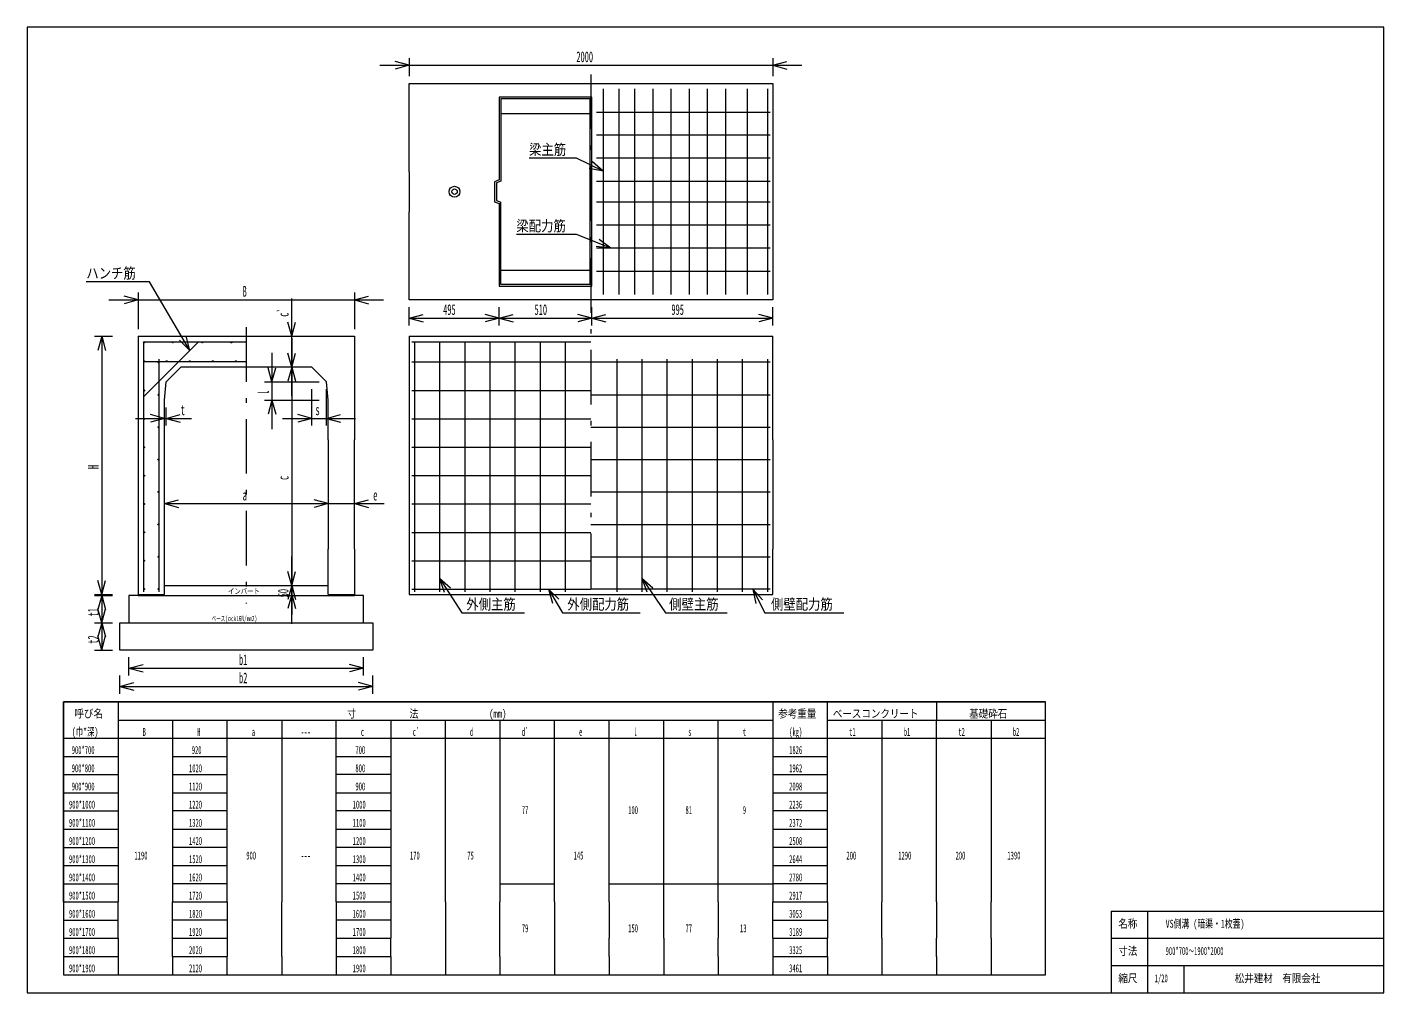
# Model space of a CAD drawing. Units: millimetres, scale not verified. Extents: x 255 to 7715, y 190 to 5500.
import ezdxf
from ezdxf.enums import TextEntityAlignment as Align

# ---------------------------------------------------------------- set-up
doc = ezdxf.new("R2010")
doc.units = ezdxf.units.MM
doc.header["$LTSCALE"] = 10
doc.linetypes.add('USER1', pattern=[50.5, 30, -9, 2.5, -9])
for name, color, linetype, lineweight in [('1', 7, 'Continuous', 18), ('10', 3, 'Continuous', 18), ('17', 7, 'Continuous', 18), ('18', 7, 'Continuous', 18)]:
    doc.layers.add(name, color=color, linetype=linetype, lineweight=lineweight)
doc.styles.add('ＭＳ ゴシック', font='')
doc.styles.get('ＭＳ ゴシック').set_extended_font_data('MS Gothic')

msp = doc.modelspace()

# ---------------------------------------------------------------- linework, layer by layer
at = {"layer": '1'}
for p, q in [((255, 5500), (255, 190)), ((7715, 5500), (255, 5500)), ((7715, 190), (7715, 5500)), ((2355, 5290), (2277.73, 5310.71)), ((2355, 5330), (2355, 5230)), ((4355, 5330), (4355, 5230)), ((4355, 5290), (4432.27, 5310.71)), ((2195, 5290), (4515, 5290)), ((2355, 5290), (2277.73, 5269.29)), ((4355, 5290), (4432.27, 5269.29)), ((2355, 5190), (4355, 5190)), ((2355, 4705), (2355, 5190)), ((4355, 5190), (4355, 4705)), ((3355, 5115), (2850, 5115)), ((2850, 5115), (2850, 4660)), ((2860, 5105), (2860, 4653.23)), ((3350, 5105), (2860, 5105)), ((3350, 4085), (3350, 5105)), ((3360, 5115), (3355, 5115)), ((3360, 4075), (3360, 5115)), ((2860, 5026), (3350, 5026)), ((2355, 4705), (2355, 4485)), ((4355, 4705), (4355, 4485)), ((2850, 4660), (2825, 4650)), ((2825, 4650), (2825, 4540)), ((2860, 4653.23), (2835, 4643.23)), ((2835, 4643.23), (2835, 4546.77)), ((2355, 4000), (2355, 4485)), ((2825, 4540), (2850, 4530)), ((2835, 4546.77), (2860, 4536.77)), ((2850, 4530), (2850, 4075)), ((2860, 4085), (2860, 4536.77)), ((4355, 4485), (4355, 4000)), ((2860, 4164), (3350, 4164)), ((927.31, 4100), (580.34, 4100)), ((865, 4040), (865, 3840)), ((1150.13, 3722.9), (927.31, 4100)), ((2055, 4040), (2055, 3840)), ((2850, 4075), (3355, 4075)), ((3350, 4085), (2860, 4085)), ((3355, 4075), (3360, 4075)), ((705, 4000), (2215, 4000)), ((865, 4000), (787.73, 4020.71)), ((865, 4000), (787.73, 3979.29)), ((1710, 3470), (1710, 4007.48)), ((2055, 4000), (2132.27, 4020.71)), ((2055, 4000), (2132.27, 3979.29)), ((4355, 4000), (2355, 4000)), ((2355, 3860), (2355, 3960)), ((2850, 3860), (2850, 3960)), ((2850, 3860), (2850, 3960)), ((3360, 3860), (3360, 3960)), ((3360, 3860), (3360, 3960)), ((4355, 3860), (4355, 3960)), ((2355, 3900), (2432.27, 3920.71)), ((2355, 3900), (2850, 3900)), ((2355, 3900), (2432.27, 3879.29)), ((2850, 3900), (2772.73, 3920.71)), ((2850, 3900), (2772.73, 3879.29)), ((2850, 3900), (2927.27, 3920.71)), ((2850, 3900), (3360, 3900)), ((2850, 3900), (2927.27, 3879.29)), ((3360, 3900), (3282.73, 3920.71)), ((3360, 3900), (3282.73, 3879.29)), ((3360, 3900), (3437.27, 3920.71)), ((3360, 3900), (4355, 3900)), ((3360, 3900), (3437.27, 3879.29)), ((4355, 3900), (4277.73, 3920.71)), ((4355, 3900), (4277.73, 3879.29)), ((1710, 3800), (1689.29, 3877.27)), ((1710, 3800), (1730.71, 3877.27)), ((625, 3800), (725, 3800)), ((665, 3800), (644.29, 3722.73)), ((665, 3800), (665, 2380)), ((665, 3800), (685.71, 3722.73)), ((865, 3800), (2055, 3800)), ((865, 3800), (865, 3230)), ((1197, 3770), (895, 3466.53)), ((1150.13, 3722.9), (1092.99, 3778.9)), ((1150.13, 3722.9), (1128.65, 3799.96)), ((1710, 3790), (1710, 2270)), ((2055, 3800), (2055, 3230)), ((2355, 3800), (4355, 3800)), ((2355, 3800), (2355, 3230)), ((4355, 3230), (4355, 3800)), ((1601, 3709), (1601, 3289)), ((1710, 3630), (1689.29, 3707.27)), ((1710, 3630), (1730.71, 3707.27)), ((1019.39, 3549), (1100, 3630)), ((1820, 3630), (1100, 3630)), ((1601, 3549), (1580.29, 3626.27)), ((1601, 3549), (1621.71, 3626.27)), ((1710, 3630), (1689.29, 3552.73)), ((1710, 3630), (1730.71, 3552.73)), ((1901, 3549), (1820, 3630)), ((1010, 3449), (1019.39, 3549)), ((1561, 3549), (1861, 3549)), ((1820, 3309), (1820, 3509)), ((1910, 3449), (1901, 3549)), ((1901, 3309), (1901, 3509)), ((1010, 3230), (1010, 3449)), ((1561, 3449), (1861, 3449)), ((1601, 3449), (1580.29, 3371.73)), ((1601, 3449), (1621.71, 3371.73)), ((1910, 3230), (1910, 3449)), ((1010, 3349), (932.73, 3369.71)), ((1010, 3309), (1010, 3409)), ((1019.39, 3309), (1019.39, 3409)), ((1019.39, 3349), (1096.67, 3369.71)), ((1820, 3349), (1742.73, 3369.71)), ((1901, 3349), (1978.27, 3369.71)), ((850, 3349), (1159.59, 3349)), ((1010, 3349), (932.73, 3328.29)), ((1019.39, 3349), (1096.67, 3328.29)), ((1660, 3349), (2061, 3349)), ((1820, 3349), (1742.73, 3328.29)), ((1901, 3349), (1978.27, 3328.29)), ((865, 3230), (865, 2780)), ((1010, 2780), (1010, 3230)), ((1910, 3230), (1910, 2780)), ((2055, 2780), (2055, 3230)), ((2355, 3230), (2355, 2780)), ((4355, 3230), (4355, 2780)), ((1010, 2880), (1087.27, 2900.71)), ((1010, 2880), (1910, 2880)), ((1010, 2880), (1087.27, 2859.29)), ((1750, 2880), (2218.14, 2880)), ((1910, 2880), (1832.73, 2900.71)), ((1910, 2880), (1832.73, 2900.71)), ((1910, 2880), (1832.73, 2859.29)), ((1910, 2880), (1832.73, 2859.29)), ((2055, 2880), (2132.27, 2900.71)), ((2055, 2880), (2132.27, 2859.29)), ((865, 2780), (865, 2630)), ((1010, 2630), (1010, 2780)), ((1910, 2780), (1910, 2630)), ((2055, 2630), (2055, 2780)), ((2355, 2780), (2355, 2630)), ((4355, 2780), (4355, 2630)), ((865, 2630), (865, 2380)), ((1010, 2380), (1010, 2630)), ((1910, 2380), (1910, 2630)), ((2055, 2630), (2055, 2380)), ((2355, 2630), (2355, 2380)), ((4355, 2380), (4355, 2630)), ((1710, 2220), (1710, 2590)), ((1710, 2430), (1689.29, 2507.27)), ((1710, 2430), (1730.71, 2507.27)), ((665, 2380), (644.29, 2457.27)), ((665, 2380), (685.71, 2457.27)), ((1710, 2430), (1689.29, 2352.73)), ((1710, 2430), (1730.71, 2352.73)), ((625, 2380), (725, 2380)), ((625, 2375), (725, 2375)), ((665, 2375), (644.29, 2297.73)), ((665, 2375), (665, 2225)), ((665, 2375), (685.71, 2297.73)), ((865, 2380), (1010, 2380)), ((1710, 2380), (1689.29, 2302.73)), ((1710, 2380), (1730.71, 2302.73)), ((1910, 2380), (2055, 2380)), ((2355, 2380), (4355, 2380)), ((665, 2225), (644.29, 2302.27)), ((665, 2225), (685.71, 2302.27)), ((625, 2225), (725, 2225)), ((625, 2225), (725, 2225)), ((665, 2225), (644.29, 2147.73)), ((665, 2225), (665, 2075)), ((665, 2225), (685.71, 2147.73)), ((665, 2075), (644.29, 2152.27)), ((665, 2075), (685.71, 2152.27)), ((625, 2075), (725, 2075)), ((815, 1935), (815, 2035)), ((2105, 1935), (2105, 2035)), ((815, 1975), (892.27, 1995.71)), ((815, 1975), (2105, 1975)), ((815, 1975), (892.27, 1954.29)), ((2105, 1975), (2027.73, 1995.71)), ((2105, 1975), (2027.73, 1954.29)), ((765, 1835), (765, 1935)), ((765, 1875), (842.27, 1895.71)), ((765, 1875), (2155, 1875)), ((765, 1875), (842.27, 1854.29)), ((2155, 1875), (2077.73, 1895.71)), ((2155, 1875), (2077.73, 1854.29)), ((2155, 1835), (2155, 1935)), ((455, 1790), (5855, 1790)), ((455, 690), (455, 1790)), ((455, 1790), (455, 290)), ((5855, 1790), (455, 1790)), ((755, 1790), (755, 690)), ((755, 1790), (755, 690)), ((4355, 1790), (4355, 690)), ((4655, 690), (4655, 1790)), ((5255, 1790), (5255, 1690)), ((5855, 690), (5855, 1790)), ((5855, 290), (5855, 1790)), ((755, 1690), (4355, 1690)), ((1055, 1690), (1055, 690)), ((1355, 690), (1355, 1690)), ((1655, 1690), (1655, 690)), ((1955, 690), (1955, 1690)), ((2255, 1690), (2255, 690)), ((2555, 690), (2555, 1690)), ((2855, 1690), (2855, 690)), ((3155, 690), (3155, 1690)), ((3455, 690), (3455, 1690)), ((3755, 690), (3755, 1690)), ((4055, 690), (4055, 1690)), ((4655, 1690), (5255, 1690)), ((4955, 1690), (4955, 690)), ((5255, 1690), (5855, 1690)), ((5255, 690), (5255, 1690)), ((5555, 1690), (5555, 690)), ((455, 1590), (5855, 1590)), ((455, 1590), (5855, 1590)), ((455, 1490), (755, 1490)), ((1055, 1490), (1355, 1490)), ((1955, 1490), (2255, 1490)), ((4355, 1490), (4655, 1490)), ((455, 1390), (755, 1390)), ((1055, 1390), (1355, 1390)), ((2255, 1390), (1955, 1390)), ((4355, 1390), (4655, 1390)), ((455, 1290), (755, 1290)), ((1055, 1290), (1355, 1290)), ((1955, 1290), (2255, 1290)), ((4355, 1290), (4655, 1290)), ((455, 1190), (755, 1190)), ((1355, 1190), (1055, 1190)), ((2255, 1190), (1955, 1190)), ((4655, 1190), (4355, 1190)), ((455, 1090), (755, 1090)), ((1055, 1090), (1355, 1090)), ((1955, 1090), (2255, 1090)), ((4355, 1090), (4655, 1090)), ((455, 990), (755, 990)), ((1355, 990), (1055, 990)), ((2255, 990), (1955, 990)), ((4655, 990), (4355, 990)), ((455, 890), (755, 890)), ((1055, 890), (1355, 890)), ((1955, 890), (2255, 890)), ((4355, 890), (4655, 890)), ((455, 790), (755, 790)), ((1355, 790), (1055, 790)), ((2255, 790), (1955, 790)), ((2855, 790), (3155, 790)), ((3455, 790), (3755, 790)), ((3755, 790), (4055, 790)), ((4055, 790), (4355, 790)), ((4655, 790), (4355, 790)), ((455, 690), (755, 690)), ((755, 490), (755, 690)), ((1055, 490), (1055, 690)), ((1055, 690), (1355, 690)), ((1355, 690), (1355, 490)), ((1655, 490), (1655, 690)), ((1955, 690), (1955, 490)), ((1955, 690), (2255, 690)), ((2255, 690), (2255, 490)), ((2555, 690), (2555, 490)), ((2855, 490), (2855, 690)), ((3155, 690), (3155, 490)), ((3455, 690), (3455, 490)), ((3755, 490), (3755, 690)), ((4055, 690), (4055, 490)), ((4355, 490), (4355, 690)), ((4355, 690), (4655, 690)), ((4655, 690), (4655, 490)), ((4955, 490), (4955, 690)), ((5255, 690), (5255, 490)), ((5555, 490), (5555, 690)), ((6215, 640), (7715, 640)), ((6215, 640), (6215, 190)), ((6415, 640), (6415, 190)), ((455, 590), (755, 590)), ((1355, 590), (1055, 590)), ((2255, 590), (1955, 590)), ((4355, 590), (4655, 590)), ((455, 490), (755, 490)), ((755, 490), (755, 390)), ((1055, 390), (1055, 490)), ((1055, 490), (1355, 490)), ((1355, 490), (1355, 390)), ((1655, 390), (1655, 490)), ((1955, 490), (1955, 390)), ((1955, 490), (2255, 490)), ((2255, 390), (2255, 490)), ((2555, 490), (2555, 390)), ((2855, 390), (2855, 490)), ((3155, 490), (3155, 390)), ((3455, 390), (3455, 490)), ((3755, 490), (3755, 390)), ((4055, 390), (4055, 490)), ((4355, 490), (4355, 390)), ((4355, 490), (4655, 490)), ((4655, 390), (4655, 490)), ((4955, 490), (4955, 390)), ((5255, 390), (5255, 490)), ((5555, 490), (5555, 390)), ((6215, 490), (7715, 490)), ((455, 390), (755, 390)), ((755, 390), (755, 290)), ((1055, 390), (1055, 290)), ((1055, 390), (1355, 390)), ((1355, 290), (1355, 390)), ((1655, 390), (1655, 290)), ((1955, 390), (1955, 290)), ((1955, 390), (2255, 390)), ((2255, 390), (2255, 290)), ((2555, 390), (2555, 290)), ((2855, 390), (2855, 290)), ((3155, 390), (3155, 290)), ((3455, 390), (3455, 290)), ((3755, 390), (3755, 290)), ((4055, 390), (4055, 290)), ((4355, 390), (4355, 290)), ((4355, 390), (4655, 390)), ((4655, 390), (4655, 290)), ((4955, 390), (4955, 290)), ((5255, 390), (5255, 290)), ((5555, 390), (5555, 290)), ((6215, 340), (7715, 340)), ((6615, 340), (6615, 190)), ((455, 290), (5855, 290)), ((255, 190), (7715, 190))]:
    msp.add_line(p, q, dxfattribs=at)
at = {"layer": '1', "linetype": 'USER1'}
for p, q in [((3355, 5240), (3355, 2330)), ((3355, 5240), (3355, 2330)), ((1460, 3850), (1460, 2330))]:
    msp.add_line(p, q, dxfattribs=at)
at = {"layer": '1'}
for radius in [30, 15]:
    msp.add_circle((2605, 4595), radius, dxfattribs=at)
at = {"layer": '10'}
for p, q in [((3423, 5160), (3423, 4030)), ((3509, 5160), (3509, 4030)), ((3595, 5160), (3595, 4030)), ((3695, 5160), (3695, 4030)), ((3795, 5160), (3795, 4030)), ((3895, 5160), (3895, 4030)), ((3995, 5160), (3995, 4030)), ((4095, 5160), (4095, 4030)), ((4215, 5160), (4215, 4030)), ((4325, 5160), (4325, 4030)), ((3385, 5033), (4340, 5033)), ((4340, 4906), (3385, 4906)), ((3275, 4780), (3015, 4780)), ((3423, 4707.33), (3275, 4780)), ((4340, 4779), (3385, 4779)), ((3423, 4707.33), (3344.51, 4722.8)), ((3423, 4707.33), (3362.76, 4759.97)), ((4340, 4652), (3385, 4652)), ((4340, 4538), (3385, 4538)), ((4340, 4411), (3385, 4411)), ((3275, 4360), (2945, 4360)), ((3463.57, 4284), (3275, 4360)), ((3463.57, 4284), (3399.64, 4332.09)), ((3463.57, 4284), (3384.15, 4293.68)), ((4340, 4284), (3385, 4284)), ((4340, 4157), (3385, 4157)), ((1460, 3660), (895, 3660)), ((765, 2075), (765, 2225)), ((765, 2225), (815, 2225)), ((2105, 2225), (2155, 2225)), ((2155, 2225), (2155, 2075)), ((2155, 2075), (765, 2075))]:
    msp.add_line(p, q, dxfattribs=at)
for centre in [(1022, 3663), (1149, 3663), (1276, 3663), (1403, 3663)]:
    msp.add_circle(centre, 3, dxfattribs=at)
at = {"layer": '17'}
for p, q in [((980, 3675), (980, 3660)), ((980, 3660), (980, 2395)), ((3355, 3660), (4340, 3660)), ((3497, 3675), (3497, 2395)), ((3635, 3675), (3635, 2395)), ((3773, 3675), (3773, 2395)), ((3911, 3675), (3911, 2395)), ((4049, 3675), (4049, 2395)), ((4187, 3675), (4187, 2395)), ((4325, 3675), (4325, 2395)), ((3355, 3478), (4340, 3478)), ((3355, 3300), (4340, 3300)), ((3355, 3122), (4340, 3122)), ((3355, 2944), (4340, 2944)), ((3355, 2766), (4340, 2766)), ((3355, 2588), (4340, 2588)), ((3635, 2470), (3765, 2280)), ((3635, 2470), (3695.72, 2417.92)), ((3635, 2470), (3661.55, 2394.53)), ((4340, 2410), (3355, 2410)), ((4245, 2410), (4311.78, 2280)), ((4245, 2410), (4298.72, 2350.72)), ((4245, 2410), (4261.89, 2331.8)), ((865, 2375), (815, 2375)), ((815, 2375), (815, 2225)), ((2105, 2375), (2055, 2375)), ((2105, 2225), (2105, 2375)), ((3765, 2280), (4105, 2280)), ((4311.78, 2280), (4745, 2280)), ((815, 2225), (2105, 2225))]:
    msp.add_line(p, q, dxfattribs=at)
for centre in [(977, 3657), (977, 3478), (977, 3300), (977, 3122), (977, 2944), (977, 2766), (977, 2588), (977, 2410)]:
    msp.add_circle(centre, 3, dxfattribs=at)
at = {"layer": '18'}
for p, q in [((895, 3770), (895, 2395)), ((895, 3770), (1460, 3770)), ((2370, 3770), (3355, 3770)), ((2385, 3770), (2385, 2395)), ((2523, 3770), (2523, 2395)), ((2661, 3770), (2661, 2395)), ((2799, 3770), (2799, 2395)), ((2937, 3770), (2937, 2395)), ((3075, 3770), (3075, 2395)), ((3213, 3770), (3213, 2395)), ((2370, 3660), (3355, 3660)), ((2370, 3502), (3355, 3502)), ((2370, 3346), (3355, 3346)), ((2370, 3190), (3355, 3190)), ((2370, 3034), (3355, 3034)), ((2370, 2878), (3355, 2878)), ((2370, 2722), (3355, 2722)), ((2370, 2566), (3355, 2566)), ((2523, 2470), (2645, 2280)), ((2523, 2470), (2582.17, 2416.16)), ((2523, 2470), (2547.33, 2393.79)), ((1010, 2430), (1910, 2430)), ((2370, 2410), (3355, 2410)), ((3121.55, 2410), (3199.07, 2280)), ((3121.55, 2410), (3178.91, 2354.24)), ((3121.55, 2410), (3143.34, 2333.03)), ((865, 2380), (865, 2375)), ((865, 2375), (2055, 2375)), ((2055, 2375), (2055, 2380)), ((2645, 2280), (2989.69, 2280)), ((3199.07, 2280), (3625, 2280))]:
    msp.add_line(p, q, dxfattribs=at)
for centre in [(898, 3767), (1056, 3767), (1217, 3767), (1378, 3767), (898, 3663), (898, 3502), (898, 3346), (898, 3190), (898, 3034), (898, 2878), (898, 2722), (898, 2566), (898, 2410)]:
    msp.add_circle(centre, 3, dxfattribs=at)

# ---------------------------------------------------------------- texts
at = {"layer": '1', "style": 'ＭＳ ゴシック'}
for s, height, width, p in [('2000', 58.65, 0.5, (3275, 5290)), ('ハンチ筋', 58.65, 0.85, (580.34, 4100)), ('B', 58.65, 0.5, (1440, 4000)), ('495', 58.65, 0.5, (2542.5, 3900)), ('510', 58.65, 0.5, (3045, 3900)), ('995', 58.65, 0.5, (3797.5, 3900)), ('t', 58.65, 0.5, (1099.59, 3349)), ('s', 58.65, 0.5, (1840.5, 3349)), ('a', 58.65, 0.5, (1440, 2880)), ('e', 58.65, 0.5, (2158.14, 2880)), ('b1', 58.65, 0.5, (1420, 1975)), ('b2', 58.65, 0.5, (1420, 1875)), ('呼び名', 43.99, 0.85, (515, 1690)), ('寸\u3000\u3000    \u3000\u3000法\u3000        \u3000\u3000\u3000(mm)', 43.99, 0.8, (2015, 1690)), ('参考重量', 43.99, 0.85, (4385, 1690)), ('ベースコンクリート', 43.99, 0.85, (4685, 1690)), ('基礎砕石', 43.99, 0.85, (5435, 1690)), ('(巾*深)', 43.99, 0.65, (500, 1590)), ('B', 43.99, 0.5, (890, 1590)), ('H', 43.99, 0.5, (1190, 1590)), ('c`', 43.99, 0.5, (2375, 1590)), ('d', 43.99, 0.5, (2690, 1590)), ('d`', 43.99, 0.5, (2975, 1590)), ('l', 43.99, 0.5, (3590, 1590)), ('t', 43.99, 0.5, (4190, 1590)), ('(kg)', 43.99, 0.5, (4445, 1590)), ('t1', 43.99, 0.5, (4775, 1590)), ('b1', 43.99, 0.5, (5075, 1590)), ('t2', 43.99, 0.5, (5375, 1590)), ('b2', 43.99, 0.5, (5675, 1590)), ('a', 43.99, 0.5, (1490, 1590)), ('---', 43.99, 0.5, (1760, 1590)), ('c', 43.99, 0.5, (2090, 1590)), ('e', 43.99, 0.5, (3290, 1590)), ('s', 43.99, 0.5, (3890, 1590)), ('900*700', 43.99, 0.5, (500, 1490)), ('920', 43.99, 0.5, (1160, 1490)), ('700', 43.99, 0.5, (2060, 1490)), ('1826', 43.99, 0.5, (4445, 1490)), ('900*800', 43.99, 0.5, (500, 1390)), ('1020', 43.99, 0.5, (1145, 1390)), ('800', 43.99, 0.5, (2060, 1390)), ('1962', 43.99, 0.5, (4445, 1390)), ('900*900', 43.99, 0.5, (500, 1290)), ('1120', 43.99, 0.5, (1145, 1290)), ('900', 43.99, 0.5, (2060, 1290)), ('2098', 43.99, 0.5, (4445, 1290)), ('900*1000', 43.99, 0.5, (485, 1190)), ('1220', 43.99, 0.5, (1145, 1190)), ('1000', 43.99, 0.5, (2045, 1190)), ('77', 43.99, 0.5, (2975, 1160)), ('100', 43.99, 0.5, (3560, 1160)), ('81', 43.99, 0.5, (3875, 1160)), ('9', 43.99, 0.5, (4190, 1160)), ('2236', 43.99, 0.5, (4445, 1190)), ('900*1100', 43.99, 0.5, (485, 1090)), ('1320', 43.99, 0.5, (1145, 1090)), ('1100', 43.99, 0.5, (2045, 1090)), ('2372', 43.99, 0.5, (4445, 1090)), ('900*1200', 43.99, 0.5, (485, 990)), ('1420', 43.99, 0.5, (1145, 990)), ('1200', 43.99, 0.5, (2045, 990)), ('2508', 43.99, 0.5, (4445, 990)), ('900*1300', 43.99, 0.5, (485, 890)), ('1190', 43.99, 0.5, (845, 910)), ('1520', 43.99, 0.5, (1145, 890)), ('900', 43.99, 0.5, (1460, 910)), ('---', 43.99, 0.5, (1760, 910)), ('1300', 43.99, 0.5, (2045, 890)), ('170', 43.99, 0.5, (2360, 910)), ('75', 43.99, 0.5, (2675, 910)), ('145', 43.99, 0.5, (3260, 910)), ('2644', 43.99, 0.5, (4445, 890)), ('200', 43.99, 0.5, (4760, 910)), ('1290', 43.99, 0.5, (5045, 910)), ('200', 43.99, 0.5, (5360, 910)), ('1390', 43.99, 0.5, (5645, 910)), ('900*1400', 43.99, 0.5, (485, 790)), ('1620', 43.99, 0.5, (1145, 790)), ('1400', 43.99, 0.5, (2045, 790)), ('2780', 43.99, 0.5, (4445, 790)), ('900*1500', 43.99, 0.5, (485, 690)), ('1720', 43.99, 0.5, (1145, 690)), ('1500', 43.99, 0.5, (2045, 690)), ('2917', 43.99, 0.5, (4445, 690)), ('900*1600', 43.99, 0.5, (485, 590)), ('1820', 43.99, 0.5, (1145, 590)), ('1600', 43.99, 0.5, (2045, 590)), ('3053', 43.99, 0.5, (4445, 590)), ('名称', 43.99, 0.85, (6255, 535)), ('VS側溝 (暗渠・1枚蓋)', 43.99, 0.7, (6515, 535)), ('900*1700', 43.99, 0.5, (485, 490)), ('1920', 43.99, 0.5, (1145, 490)), ('1700', 43.99, 0.5, (2045, 490)), ('79', 43.99, 0.5, (2975, 510)), ('150', 43.99, 0.5, (3560, 510)), ('77', 43.99, 0.5, (3875, 510)), ('13', 43.99, 0.5, (4175, 510)), ('3189', 43.99, 0.5, (4445, 490)), ('900*1800', 43.99, 0.5, (485, 390)), ('寸法', 43.99, 0.85, (6255, 385)), ('2020', 43.99, 0.5, (1145, 390)), ('1800', 43.99, 0.5, (2045, 390)), ('3325', 43.99, 0.5, (4445, 390)), ('900*700～1900*2000', 43.99, 0.5, (6515, 385)), ('900*1900', 43.99, 0.5, (485, 290)), ('2120', 43.99, 0.5, (1145, 290)), ('1900', 43.99, 0.5, (2045, 290)), ('3461', 43.99, 0.5, (4445, 290)), ('縮尺', 43.99, 0.85, (6255, 235)), ('松井建材\u3000有限会社', 43.99, 0.85, (6895, 235)), ('1/20', 43.99, 0.5, (6455, 235))]:
    msp.add_text(s, height=height, dxfattribs=dict(at, width=width)).set_placement(p, align=Align.BOTTOM_LEFT)
at = {"layer": '1', "style": 'ＭＳ ゴシック', "width": 0.5}
for s, p in [('c`', (1710, 3907.48)), ('l', (1601, 3479)), ('H', (665, 3070)), ('c', (1710, 3010)), ('50', (1710, 2365)), ('t1', (665, 2260)), ('t2', (665, 2110))]:
    msp.add_text(s, height=58.65, rotation=90, dxfattribs=at).set_placement(p, align=Align.BOTTOM_LEFT)
at = {"layer": '10', "color": 7, "style": 'ＭＳ ゴシック', "width": 0.85}
for s, p in [('梁主筋', (3015, 4780)), ('梁配力筋', (2945, 4360))]:
    msp.add_text(s, height=58.65, dxfattribs=at).set_placement(p, align=Align.BOTTOM_LEFT)
at = {"layer": '17', "style": 'ＭＳ ゴシック'}
for s, height, width, p in [('側壁主筋', 58.65, 0.85, (3785, 2280)), ('側壁配力筋', 58.65, 0.85, (4345, 2280)), ('ベース(σck16N/mm2)', 29.33, 0.6, (1270, 2225))]:
    msp.add_text(s, height=height, dxfattribs=dict(at, width=width)).set_placement(p, align=Align.BOTTOM_LEFT)
at = {"layer": '18', "style": 'ＭＳ ゴシック', "width": 0.85}
for s, height, p in [('インバート', 29.33, (1360, 2375)), ('外側主筋', 58.65, (2669.69, 2280)), ('外側配力筋', 58.65, (3225, 2280))]:
    msp.add_text(s, height=height, dxfattribs=at).set_placement(p, align=Align.BOTTOM_LEFT)

doc.saveas('drawing.dxf')
